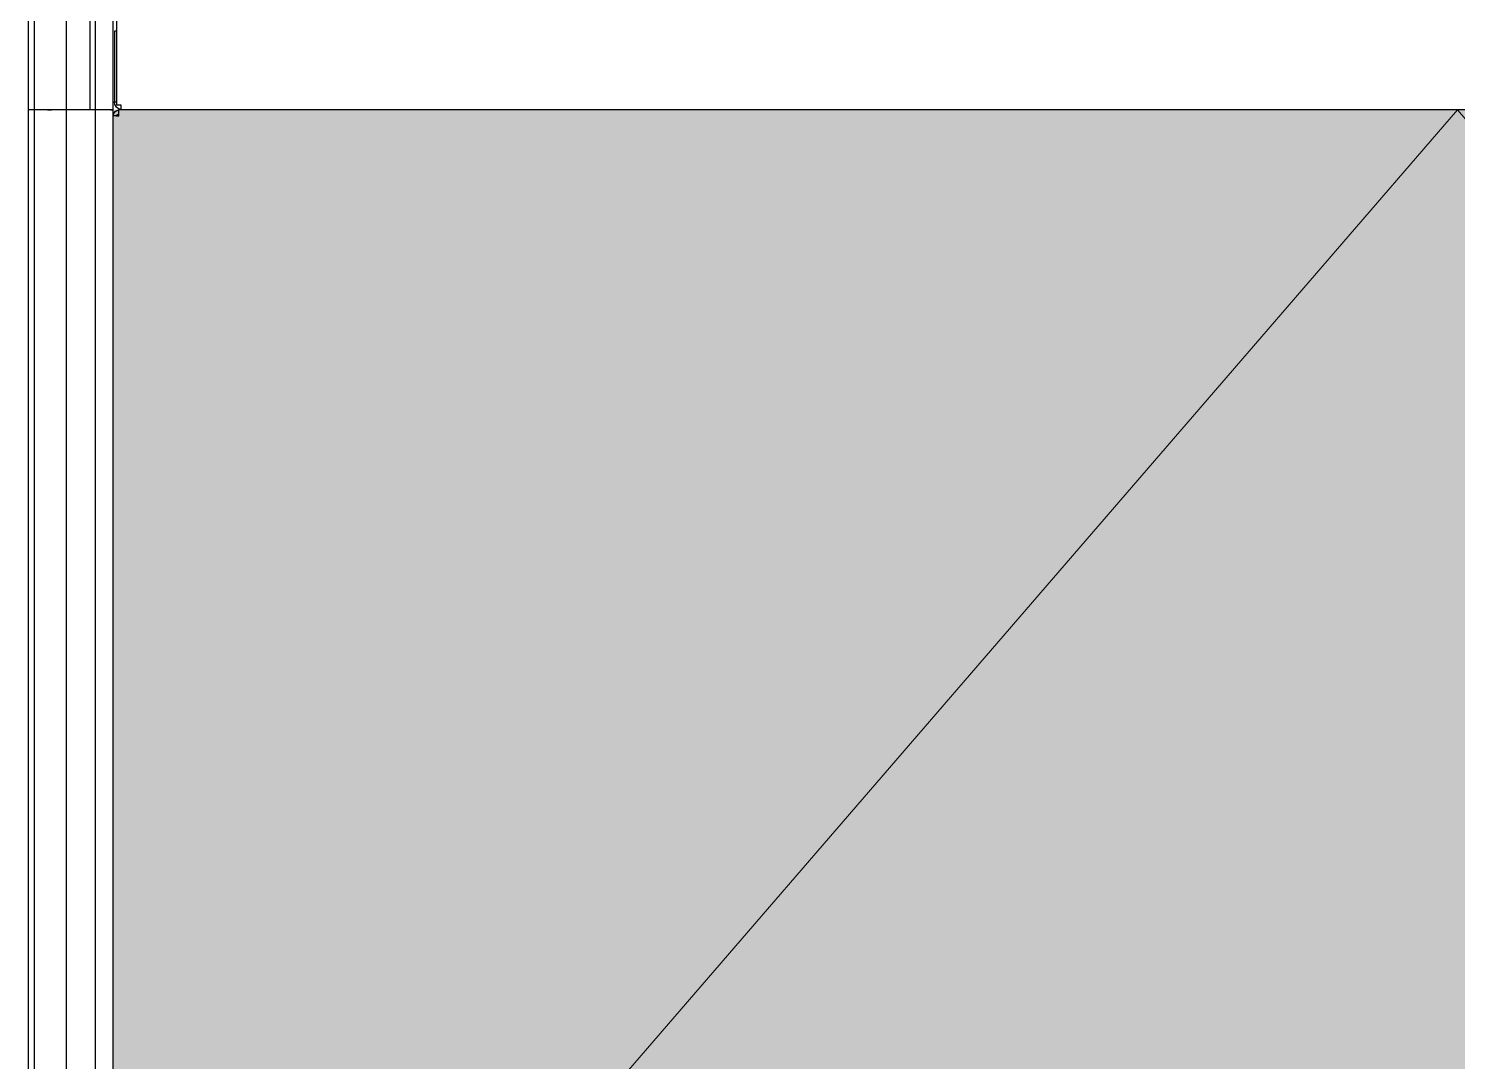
# Model space of a CAD drawing. Header units: millimetres. Extents: x 2698011 to 2856548, y 1019778 to 1210064.
# Drawn here: x 2782694 to 2783239, y 1121915 to 1122309 of the extents above; entities that cross this region are included whole.
import ezdxf

# ---------------------------------------------------------------- set-up
doc = ezdxf.new("R2010")
doc.units = ezdxf.units.MM
doc.layers.add('_ 252', color=9, linetype='Continuous', lineweight=5)
doc.layers.add('Bloques borde', color=9, linetype='Continuous')
doc.layers.add('Y_ CAJAS', color=9, linetype='Continuous')

# ---------------------------------------------------------------- blocks, each defined once
blk = doc.blocks.new('CO ALURA_  2500 tras 1120 CE ESQ - Inc')
h = blk.add_hatch(color=256)
h.dxf.hatch_style = 1
h.paths.add_polyline_path([(-0.0075062488017181, 2.27999999999997), (1.019493751198297, 2.27999999999997), (1.019493751198297, 1.685000000000002), (-0.0075062488017181, 1.685000000000002)])
at = {"layer": '_ 252'}
blk.add_lwpolyline([(1.019493751198297, 2.279999999999999), (0.5059937511982753, 1.685000000000002), (-0.0075062488017181, 2.27999999999997)], dxfattribs=at)
at = {"layer": 'Bloques borde', "linetype": 'Continuous'}
for p, q in [((-0.03976450681466299, 2.27999999999997), (-0.03976450681466299, 1.685000000000002)), ((-0.03976450681466299, 2.27999999999997), (-0.03976450681466299, 1.685000000000002)), ((-0.0375062488017193, 2.27999999999997), (-0.0375062488017193, 1.685000000000002)), ((-0.0375062488017193, 2.27999999999997), (-0.0375062488017193, 1.685000000000002)), ((-0.0252562490196908, 2.279999999999984), (-0.0252562490196908, 1.685000000000002)), ((-0.0252562490196908, 2.279999999999984), (-0.0252562490196908, 1.685000000000002)), ((-0.0142562488017291, 2.279999999999984), (-0.0142562488017291, 1.685000000000002)), ((-0.0142562488017291, 2.279999999999984), (-0.0142562488017291, 1.685000000000002)), ((-0.0075062488017181, 2.27999999999997), (-0.0075062488017181, 1.685000000000002)), ((-0.0075062488017181, 2.27999999999997), (-0.0075062488017181, 1.685000000000002)), ((-0.0075062488017181, 1.687199999999988), (-0.0063062488017351, 1.687199999999988)), ((-0.0075062488017181, 1.687199999999988), (-0.0063062488017351, 1.687199999999988)), ((-0.0075062488017181, 1.68719561914402), (-0.0063062488017351, 1.68719561914402)), ((-0.0075062488017181, 1.68719561914402), (-0.0063062488017351, 1.68719561914402)), ((-0.0063062488017351, 1.68719561914402), (-0.0063062488017351, 1.687199999999988)), ((-0.0063062488017351, 1.68719561914402), (-0.0063062488017351, 1.687199999999988)), ((-0.0053062488017304, 1.687405703177359), (-0.0053062488017304, 1.685000000000002)), ((-0.0053062488017304, 1.687405703177359), (-0.0053062488017304, 1.685000000000002)), ((-0.0397547944981227, 1.685000000000002), (-0.03976450681466299, 1.685000000000002)), ((-0.03976450681466299, 1.685000000000002), (-0.03976450681466299, 0)), ((-0.03976450681466299, 1.685000000000002), (-0.0397547944981227, 1.685000000000002)), ((-0.0397547944981227, 1.685000000000002), (-0.03976450681466299, 1.685000000000002)), ((-0.03976450681466299, 1.685000000000002), (-0.03976450681466299, 0)), ((-0.03976450681466299, 1.685000000000002), (-0.0397547944981227, 1.685000000000002)), ((-0.0375062488017193, 1.685000000000002), (-0.0397547944981227, 1.685000000000002)), ((-0.0375062488017193, 1.685000000000002), (-0.0397547944981227, 1.685000000000002)), ((-0.0375062488017193, 1.685000000000002), (-0.0397547944981227, 1.685000000000002)), ((-0.0375062488017193, 1.685000000000002), (-0.0397547944981227, 1.685000000000002)), ((-0.0375062488017193, 1.685000000000002), (-0.0375062488017193, 0)), ((-0.0326068144757983, 1.685000000000002), (-0.0375062488017193, 1.685000000000002)), ((-0.0326068144757983, 1.685000000000002), (-0.0375062488017193, 1.685000000000002)), ((-0.0375062488017193, 1.685000000000002), (-0.0375062488017193, 0)), ((-0.0326068144757983, 1.685000000000002), (-0.0375062488017193, 1.685000000000002)), ((-0.0326068144757983, 1.685000000000002), (-0.0375062488017193, 1.685000000000002)), ((-0.0326068144757983, 1.685000000000002), (-0.0310341778017289, 1.685000000000002)), ((-0.0310341778017289, 1.685000000000002), (-0.0326068144757983, 1.685000000000002)), ((-0.0326068144757983, 1.685000000000002), (-0.0310341778017289, 1.685000000000002)), ((-0.0310341778017289, 1.685000000000002), (-0.0326068144757983, 1.685000000000002)), ((-0.027256249019672, 1.685000000000002), (-0.0310341778017289, 1.685000000000002)), ((-0.027256249019672, 1.685000000000002), (-0.0310341778017289, 1.685000000000002)), ((-0.027256249019672, 1.685000000000002), (-0.0310341778017289, 1.685000000000002)), ((-0.027256249019672, 1.685000000000002), (-0.0310341778017289, 1.685000000000002)), ((-0.0252562490196908, 1.685000000000002), (-0.027256249019672, 1.685000000000002)), ((-0.0252562490196908, 1.685000000000002), (-0.027256249019672, 1.685000000000002)), ((-0.0252562490196908, 1.685000000000002), (-0.027256249019672, 1.685000000000002)), ((-0.0252562490196908, 1.685000000000002), (-0.027256249019672, 1.685000000000002)), ((-0.0252562490196908, 1.685000000000002), (-0.0252562490196624, 0)), ((-0.0142562488017291, 1.685000000000002), (-0.0252562490196908, 1.685000000000002)), ((-0.0252562490196908, 1.685000000000002), (-0.0252562490196624, 0)), ((-0.0142562488017291, 1.685000000000002), (-0.0252562490196908, 1.685000000000002)), ((-0.0142562488017291, 1.685000000000002), (-0.0163062488017261, 1.685000000000002)), ((-0.0163062488017261, 1.685000000000002), (-0.0163062488017261, 0)), ((-0.0142562488017291, 1.685000000000002), (-0.0163062488017261, 1.685000000000002)), ((-0.0163062488017261, 1.685000000000002), (-0.0163062488017261, 0)), ((-0.0122562488017195, 1.685000000000002), (-0.0142562488017291, 1.685000000000002)), ((-0.0142562488017291, 1.685000000000002), (-0.0142562488017006, 0)), ((-0.0122562488017195, 1.685000000000002), (-0.0142562488017291, 1.685000000000002)), ((-0.0122562488017195, 1.685000000000002), (-0.0142562488017291, 1.685000000000002)), ((-0.0142562488017291, 1.685000000000002), (-0.0142562488017006, 0)), ((-0.0122562488017195, 1.685000000000002), (-0.0142562488017291, 1.685000000000002)), ((-0.0085062488017229, 1.685000000000002), (-0.0122562488017195, 1.685000000000002)), ((-0.0085062488017229, 1.685000000000002), (-0.0122562488017195, 1.685000000000002)), ((-0.0085062488017229, 1.685000000000002), (-0.0122562488017195, 1.685000000000002)), ((-0.0085062488017229, 1.685000000000002), (-0.0122562488017195, 1.685000000000002)), ((-0.0085062488017229, 1.685000000000002), (-0.0075062488017181, 1.685000000000002)), ((-0.0075062488017181, 1.685000000000002), (-0.0085062488017229, 1.685000000000002)), ((-0.0085062488017229, 1.685000000000002), (-0.0075062488017181, 1.685000000000002)), ((-0.0075062488017181, 1.685000000000002), (-0.0085062488017229, 1.685000000000002)), ((-0.0075062488017181, 1.685000000000002), (-0.0075062488017181, 0)), ((-0.0075062488017181, 1.685000000000002), (-0.0075062488017181, 0)), ((-0.007006248801729999, 1.679999999999991), (-0.007006248801729999, 1.682000000000002)), ((-0.007006248801729999, 1.682000000000002), (-0.0062062488017318, 1.682000000000002)), ((-0.007006248801729999, 1.679999999999991), (-0.007006248801729999, 1.682000000000002)), ((-0.007006248801729999, 1.682000000000002), (-0.0062062488017318, 1.682000000000002)), ((-0.0062062488017318, 1.188800000000014), (-0.0062062488017318, 1.683199999999999)), ((-0.0044062488017289, 1.683199999999999), (-0.0062062488017318, 1.683199999999999)), ((-0.0062062488017318, 1.188800000000014), (-0.0062062488017318, 1.683199999999999)), ((-0.0044062488017289, 1.683199999999999), (-0.0062062488017318, 1.683199999999999)), ((1.01729375119828, 1.685000000000002), (-0.0053062488017304, 1.685000000000002)), ((1.01729375119828, 1.685000000000002), (-0.0053062488017304, 1.685000000000002)), ((-0.0044062488017289, 1.685000000000002), (-0.0044062488017289, 1.683199999999999)), ((-0.0044062488017289, 1.685000000000002), (-0.0044062488017289, 1.683199999999999)), ((-0.007006248801729999, 1.656999999999995), (-0.007006248801729999, 1.679999999999991)), ((-0.007006248801729999, 1.656999999999995), (-0.007006248801729999, 1.679999999999991)), ((-0.007006248801729999, 1.655), (-0.007006248801729999, 1.656999999999995)), ((-0.007006248801729999, 1.655), (-0.007006248801729999, 1.656999999999995)), ((-0.0062062488017318, 1.655), (-0.007006248801729999, 1.655)), ((-0.0062062488017318, 1.655), (-0.007006248801729999, 1.655))]:
    blk.add_line(p, q, dxfattribs=at)
for points in [[(-0.0053300630514741, 1.687430919465825, 0), (-0.0053300630514741, 1.687430919465825, 0), (-0.0053300630514741, 1.687430919465825, 0), (-0.0054300630514774, 1.687430919465825, 0), (-0.0054300630514774, 1.687430919465825, 0), (-0.0054300630514774, 1.687430919465825, 0), (-0.0054300630514774, 1.687430919465825, 0), (-0.0055300630514807, 1.687430919465825, 0), (-0.0055300630514807, 1.687430919465825, 0), (-0.0055300630514807, 1.687430919465825, 0), (-0.0055300630514807, 1.687430919465825, 0), (-0.0056300630514556, 1.687430919465825, 0), (-0.0056300630514556, 1.687430919465825, 0), (-0.0056300630514556, 1.687430919465825, 0), (-0.005730063051459001, 1.687430919465825, 0), (-0.005730063051459001, 1.687430919465825, 0), (-0.005730063051459001, 1.687430919465825, 0), (-0.005730063051459001, 1.687430919465825, 0), (-0.0058300630514623, 1.687430919465825, 0), (-0.0058300630514623, 1.687430919465825, 0), (-0.0058300630514623, 1.687430919465825, 0), (-0.0058300630514623, 1.687430919465825, 0), (-0.0059300630514656, 1.687430919465825, 0), (-0.0059300630514656, 1.687430919465825, 0), (-0.0059300630514656, 1.687430919465825, 0), (-0.0059300630514656, 1.687430919465825, 0), (-0.0060300630514689, 1.687430919465825, 0), (-0.0060300630514689, 1.687430919465825, 0), (-0.0060300630514689, 1.687430919465825, 0), (-0.0060300630514689, 1.687430919465825, 0), (-0.0061300630514722, 1.687430919465825, 0), (-0.0061300630514722, 1.687430919465825, 0), (-0.0061300630514722, 1.687430919465825, 0), (-0.0061300630514722, 1.687430919465825, 0), (-0.0062300630514756, 1.687430919465825, 0), (-0.0062300630514756, 1.687430919465825, 0), (-0.0062300630514756, 1.687430919465825, 0), (-0.0062300630514756, 1.687430919465825, 0), (-0.0063300630514789, 1.687430919465825, 0), (-0.0063300630514789, 1.687430919465825, 0), (-0.0063300630514789, 1.687430919465825, 0), (-0.0063300630514789, 1.687330919465821, 0), (-0.0064300630514538, 1.687330919465821, 0), (-0.0064300630514538, 1.687330919465821, 0), (-0.0064300630514538, 1.687330919465821, 0), (-0.0064300630514538, 1.687330919465821, 0), (-0.0065300630514571, 1.687330919465821, 0), (-0.0065300630514571, 1.687330919465821, 0), (-0.0065300630514571, 1.687330919465821, 0), (-0.0065300630514571, 1.687330919465821, 0), (-0.0065300630514571, 1.687330919465821, 0), (-0.0066300630514604, 1.687330919465821, 0), (-0.0066300630514604, 1.687330919465821, 0), (-0.0066300630514604, 1.687330919465821, 0), (-0.0066300630514604, 1.687330919465821, 0), (-0.0067300630514637, 1.687330919465821, 0), (-0.0067300630514637, 1.687330919465821, 0), (-0.0067300630514637, 1.687330919465821, 0), (-0.0067300630514637, 1.687330919465821, 0), (-0.0067300630514637, 1.687330919465821, 0), (-0.0068300630514671, 1.687330919465821, 0), (-0.0068300630514671, 1.687330919465821, 0), (-0.0068300630514671, 1.687330919465821, 0), (-0.0068300630514671, 1.687330919465821, 0), (-0.0068300630514671, 1.687330919465821, 0), (-0.0069300630514704, 1.687330919465821, 0), (-0.0069300630514704, 1.687330919465821, 0), (-0.0069300630514704, 1.687330919465821, 0), (-0.0069300630514704, 1.687330919465821, 0), (-0.0069300630514704, 1.687330919465821, 0), (-0.0069300630514704, 1.687330919465821, 0), (-0.0070300630514737, 1.687330919465821, 0), (-0.0070300630514737, 1.687330919465821, 0), (-0.0070300630514737, 1.687330919465821, 0), (-0.0070300630514737, 1.687330919465821, 0), (-0.0070300630514737, 1.687330919465821, 0), (-0.0070300630514737, 1.687330919465821, 0), (-0.007130063051476999, 1.687330919465821, 0), (-0.007130063051476999, 1.687330919465821, 0), (-0.007130063051476999, 1.687330919465821, 0), (-0.007130063051476999, 1.687330919465821, 0), (-0.007130063051476999, 1.687330919465821, 0), (-0.007130063051476999, 1.687330919465821, 0), (-0.007130063051476999, 1.687330919465821, 0), (-0.0072300630514519, 1.687330919465821, 0), (-0.0072300630514519, 1.687330919465821, 0), (-0.0072300630514519, 1.687330919465821, 0), (-0.0072300630514519, 1.687330919465821, 0), (-0.0072300630514519, 1.687330919465821, 0), (-0.0072300630514519, 1.687330919465821, 0), (-0.0072300630514519, 1.687330919465821, 0), (-0.0073300630514552, 1.687330919465821, 0), (-0.0073300630514552, 1.687330919465821, 0), (-0.0073300630514552, 1.687330919465821, 0), (-0.0073300630514552, 1.687330919465821, 0), (-0.0073300630514552, 1.687330919465821, 0), (-0.0073300630514552, 1.68723091946583, 0), (-0.0073300630514552, 1.68723091946583, 0), (-0.0073300630514552, 1.68723091946583, 0), (-0.0073300630514552, 1.68723091946583, 0), (-0.0073300630514552, 1.68723091946583, 0), (-0.0074300630514585, 1.68723091946583, 0), (-0.0074300630514585, 1.68723091946583, 0), (-0.0074300630514585, 1.68723091946583, 0), (-0.0074300630514585, 1.68723091946583, 0), (-0.0074300630514585, 1.68723091946583, 0), (-0.0074300630514585, 1.68723091946583, 0), (-0.0074300630514585, 1.68723091946583, 0), (-0.0074300630514585, 1.68723091946583, 0), (-0.0074300630514585, 1.68723091946583, 0), (-0.0074300630514585, 1.68723091946583, 0), (-0.0074300630514585, 1.68723091946583, 0), (-0.0074300630514585, 1.68723091946583, 0), (-0.0074300630514585, 1.68723091946583, 0), (-0.0074300630514585, 1.68723091946583, 0), (-0.0074300630514585, 1.68723091946583, 0), (-0.0075300630514619, 1.68723091946583, 0), (-0.0075300630514619, 1.68723091946583, 0), (-0.0075300630514619, 1.68723091946583, 0), (-0.0075300630514619, 1.68723091946583, 0), (-0.0075300630514619, 1.68723091946583, 0), (-0.0075300630514619, 1.68723091946583, 0), (-0.0075300630514619, 1.68723091946583, 0), (-0.0075300630514619, 1.68723091946583, 0), (-0.0075300630514619, 1.68723091946583, 0), (-0.0075300630514619, 1.68723091946583, 0), (-0.0075300630514619, 1.68723091946583, 0), (-0.0075300630514619, 1.68723091946583, 0), (-0.0075300630514619, 1.68723091946583, 0)], [(-0.0053300630514741, 1.687430919465825, 0), (-0.0053300630514741, 1.687430919465825, 0), (-0.0053300630514741, 1.687430919465825, 0), (-0.0054300630514774, 1.687430919465825, 0), (-0.0054300630514774, 1.687430919465825, 0), (-0.0054300630514774, 1.687430919465825, 0), (-0.0054300630514774, 1.687430919465825, 0), (-0.0055300630514807, 1.687430919465825, 0), (-0.0055300630514807, 1.687430919465825, 0), (-0.0055300630514807, 1.687430919465825, 0), (-0.0055300630514807, 1.687430919465825, 0), (-0.0056300630514556, 1.687430919465825, 0), (-0.0056300630514556, 1.687430919465825, 0), (-0.0056300630514556, 1.687430919465825, 0), (-0.005730063051459001, 1.687430919465825, 0), (-0.005730063051459001, 1.687430919465825, 0), (-0.005730063051459001, 1.687430919465825, 0), (-0.005730063051459001, 1.687430919465825, 0), (-0.0058300630514623, 1.687430919465825, 0), (-0.0058300630514623, 1.687430919465825, 0), (-0.0058300630514623, 1.687430919465825, 0), (-0.0058300630514623, 1.687430919465825, 0), (-0.0059300630514656, 1.687430919465825, 0), (-0.0059300630514656, 1.687430919465825, 0), (-0.0059300630514656, 1.687430919465825, 0), (-0.0059300630514656, 1.687430919465825, 0), (-0.0060300630514689, 1.687430919465825, 0), (-0.0060300630514689, 1.687430919465825, 0), (-0.0060300630514689, 1.687430919465825, 0), (-0.0060300630514689, 1.687430919465825, 0), (-0.0061300630514722, 1.687430919465825, 0), (-0.0061300630514722, 1.687430919465825, 0), (-0.0061300630514722, 1.687430919465825, 0), (-0.0061300630514722, 1.687430919465825, 0), (-0.0062300630514756, 1.687430919465825, 0), (-0.0062300630514756, 1.687430919465825, 0), (-0.0062300630514756, 1.687430919465825, 0), (-0.0062300630514756, 1.687430919465825, 0), (-0.0063300630514789, 1.687430919465825, 0), (-0.0063300630514789, 1.687430919465825, 0), (-0.0063300630514789, 1.687430919465825, 0), (-0.0063300630514789, 1.687330919465821, 0), (-0.0064300630514538, 1.687330919465821, 0), (-0.0064300630514538, 1.687330919465821, 0), (-0.0064300630514538, 1.687330919465821, 0), (-0.0064300630514538, 1.687330919465821, 0), (-0.0065300630514571, 1.687330919465821, 0), (-0.0065300630514571, 1.687330919465821, 0), (-0.0065300630514571, 1.687330919465821, 0), (-0.0065300630514571, 1.687330919465821, 0), (-0.0065300630514571, 1.687330919465821, 0), (-0.0066300630514604, 1.687330919465821, 0), (-0.0066300630514604, 1.687330919465821, 0), (-0.0066300630514604, 1.687330919465821, 0), (-0.0066300630514604, 1.687330919465821, 0), (-0.0067300630514637, 1.687330919465821, 0), (-0.0067300630514637, 1.687330919465821, 0), (-0.0067300630514637, 1.687330919465821, 0), (-0.0067300630514637, 1.687330919465821, 0), (-0.0067300630514637, 1.687330919465821, 0), (-0.0068300630514671, 1.687330919465821, 0), (-0.0068300630514671, 1.687330919465821, 0), (-0.0068300630514671, 1.687330919465821, 0), (-0.0068300630514671, 1.687330919465821, 0), (-0.0068300630514671, 1.687330919465821, 0), (-0.0069300630514704, 1.687330919465821, 0), (-0.0069300630514704, 1.687330919465821, 0), (-0.0069300630514704, 1.687330919465821, 0), (-0.0069300630514704, 1.687330919465821, 0), (-0.0069300630514704, 1.687330919465821, 0), (-0.0069300630514704, 1.687330919465821, 0), (-0.0070300630514737, 1.687330919465821, 0), (-0.0070300630514737, 1.687330919465821, 0), (-0.0070300630514737, 1.687330919465821, 0), (-0.0070300630514737, 1.687330919465821, 0), (-0.0070300630514737, 1.687330919465821, 0), (-0.0070300630514737, 1.687330919465821, 0), (-0.007130063051476999, 1.687330919465821, 0), (-0.007130063051476999, 1.687330919465821, 0), (-0.007130063051476999, 1.687330919465821, 0), (-0.007130063051476999, 1.687330919465821, 0), (-0.007130063051476999, 1.687330919465821, 0), (-0.007130063051476999, 1.687330919465821, 0), (-0.007130063051476999, 1.687330919465821, 0), (-0.0072300630514519, 1.687330919465821, 0), (-0.0072300630514519, 1.687330919465821, 0), (-0.0072300630514519, 1.687330919465821, 0), (-0.0072300630514519, 1.687330919465821, 0), (-0.0072300630514519, 1.687330919465821, 0), (-0.0072300630514519, 1.687330919465821, 0), (-0.0072300630514519, 1.687330919465821, 0), (-0.0073300630514552, 1.687330919465821, 0), (-0.0073300630514552, 1.687330919465821, 0), (-0.0073300630514552, 1.687330919465821, 0), (-0.0073300630514552, 1.687330919465821, 0), (-0.0073300630514552, 1.687330919465821, 0), (-0.0073300630514552, 1.68723091946583, 0), (-0.0073300630514552, 1.68723091946583, 0), (-0.0073300630514552, 1.68723091946583, 0), (-0.0073300630514552, 1.68723091946583, 0), (-0.0073300630514552, 1.68723091946583, 0), (-0.0074300630514585, 1.68723091946583, 0), (-0.0074300630514585, 1.68723091946583, 0), (-0.0074300630514585, 1.68723091946583, 0), (-0.0074300630514585, 1.68723091946583, 0), (-0.0074300630514585, 1.68723091946583, 0), (-0.0074300630514585, 1.68723091946583, 0), (-0.0074300630514585, 1.68723091946583, 0), (-0.0074300630514585, 1.68723091946583, 0), (-0.0074300630514585, 1.68723091946583, 0), (-0.0074300630514585, 1.68723091946583, 0), (-0.0074300630514585, 1.68723091946583, 0), (-0.0074300630514585, 1.68723091946583, 0), (-0.0074300630514585, 1.68723091946583, 0), (-0.0074300630514585, 1.68723091946583, 0), (-0.0074300630514585, 1.68723091946583, 0), (-0.0075300630514619, 1.68723091946583, 0), (-0.0075300630514619, 1.68723091946583, 0), (-0.0075300630514619, 1.68723091946583, 0), (-0.0075300630514619, 1.68723091946583, 0), (-0.0075300630514619, 1.68723091946583, 0), (-0.0075300630514619, 1.68723091946583, 0), (-0.0075300630514619, 1.68723091946583, 0), (-0.0075300630514619, 1.68723091946583, 0), (-0.0075300630514619, 1.68723091946583, 0), (-0.0075300630514619, 1.68723091946583, 0), (-0.0075300630514619, 1.68723091946583, 0), (-0.0075300630514619, 1.68723091946583, 0), (-0.0075300630514619, 1.68723091946583, 0)], [(-0.0053300630514741, 1.687330919465821, 0), (-0.0053300630514741, 1.687330919465821, 0), (-0.0053300630514741, 1.687330919465821, 0), (-0.0053300630514741, 1.687330919465821, 0), (-0.0053300630514741, 1.687330919465821, 0), (-0.0053300630514741, 1.687330919465821, 0), (-0.0053300630514741, 1.687330919465821, 0), (-0.0054300630514774, 1.687330919465821, 0), (-0.0054300630514774, 1.687330919465821, 0), (-0.0054300630514774, 1.687330919465821, 0), (-0.0054300630514774, 1.687330919465821, 0), (-0.0054300630514774, 1.687330919465821, 0), (-0.0054300630514774, 1.687330919465821, 0), (-0.0054300630514774, 1.687330919465821, 0), (-0.0054300630514774, 1.687330919465821, 0), (-0.0055300630514807, 1.687330919465821, 0), (-0.0055300630514807, 1.687330919465821, 0), (-0.0055300630514807, 1.687330919465821, 0), (-0.0055300630514807, 1.687330919465821, 0), (-0.0055300630514807, 1.687330919465821, 0), (-0.0055300630514807, 1.687330919465821, 0), (-0.0055300630514807, 1.687330919465821, 0), (-0.0055300630514807, 1.687330919465821, 0), (-0.0056300630514556, 1.687330919465821, 0), (-0.0056300630514556, 1.687330919465821, 0), (-0.0056300630514556, 1.687330919465821, 0), (-0.0056300630514556, 1.687330919465821, 0), (-0.0056300630514556, 1.687330919465821, 0), (-0.0056300630514556, 1.687330919465821, 0), (-0.0056300630514556, 1.687330919465821, 0), (-0.0056300630514556, 1.687330919465821, 0), (-0.0056300630514556, 1.687330919465821, 0), (-0.005730063051459001, 1.687330919465821, 0), (-0.005730063051459001, 1.687330919465821, 0), (-0.005730063051459001, 1.687330919465821, 0), (-0.005730063051459001, 1.687330919465821, 0), (-0.005730063051459001, 1.687330919465821, 0), (-0.005730063051459001, 1.687330919465821, 0), (-0.005730063051459001, 1.687330919465821, 0), (-0.005730063051459001, 1.687330919465821, 0), (-0.005730063051459001, 1.687330919465821, 0), (-0.0058300630514623, 1.687330919465821, 0), (-0.0058300630514623, 1.687330919465821, 0), (-0.0058300630514623, 1.68723091946583, 0), (-0.0058300630514623, 1.68723091946583, 0), (-0.0058300630514623, 1.68723091946583, 0), (-0.0058300630514623, 1.68723091946583, 0), (-0.0058300630514623, 1.68723091946583, 0), (-0.0058300630514623, 1.68723091946583, 0), (-0.0058300630514623, 1.68723091946583, 0), (-0.0059300630514656, 1.68723091946583, 0), (-0.0059300630514656, 1.68723091946583, 0), (-0.0059300630514656, 1.68723091946583, 0), (-0.0059300630514656, 1.68723091946583, 0), (-0.0059300630514656, 1.68723091946583, 0), (-0.0059300630514656, 1.68723091946583, 0), (-0.0059300630514656, 1.68723091946583, 0), (-0.0059300630514656, 1.68723091946583, 0), (-0.0059300630514656, 1.68723091946583, 0), (-0.0059300630514656, 1.68723091946583, 0), (-0.0059300630514656, 1.68723091946583, 0), (-0.0060300630514689, 1.68723091946583, 0), (-0.0060300630514689, 1.68723091946583, 0), (-0.0060300630514689, 1.68723091946583, 0), (-0.0060300630514689, 1.68723091946583, 0), (-0.0060300630514689, 1.68723091946583, 0), (-0.0060300630514689, 1.68723091946583, 0), (-0.0060300630514689, 1.68723091946583, 0), (-0.0060300630514689, 1.68723091946583, 0), (-0.0060300630514689, 1.68723091946583, 0), (-0.0060300630514689, 1.68723091946583, 0), (-0.0060300630514689, 1.68723091946583, 0), (-0.0060300630514689, 1.68723091946583, 0), (-0.0061300630514722, 1.68723091946583, 0), (-0.0061300630514722, 1.68723091946583, 0), (-0.0061300630514722, 1.68723091946583, 0), (-0.0061300630514722, 1.68723091946583, 0), (-0.0061300630514722, 1.68723091946583, 0), (-0.0061300630514722, 1.68723091946583, 0), (-0.0061300630514722, 1.68723091946583, 0), (-0.0061300630514722, 1.68723091946583, 0), (-0.0061300630514722, 1.68723091946583, 0), (-0.0061300630514722, 1.68723091946583, 0), (-0.0061300630514722, 1.68723091946583, 0), (-0.0061300630514722, 1.68723091946583, 0), (-0.0061300630514722, 1.68723091946583, 0), (-0.0061300630514722, 1.68723091946583, 0), (-0.0062300630514756, 1.68723091946583, 0), (-0.0062300630514756, 1.68723091946583, 0), (-0.0062300630514756, 1.68723091946583, 0), (-0.0062300630514756, 1.68723091946583, 0), (-0.0062300630514756, 1.68723091946583, 0), (-0.0062300630514756, 1.68723091946583, 0), (-0.0062300630514756, 1.68723091946583, 0), (-0.0062300630514756, 1.68723091946583, 0), (-0.0062300630514756, 1.68723091946583, 0), (-0.0062300630514756, 1.68723091946583, 0), (-0.0062300630514756, 1.68723091946583, 0), (-0.0062300630514756, 1.68723091946583, 0), (-0.0062300630514756, 1.68723091946583, 0), (-0.0062300630514756, 1.68723091946583, 0), (-0.0062300630514756, 1.68723091946583, 0), (-0.0062300630514756, 1.68723091946583, 0), (-0.0062300630514756, 1.68723091946583, 0), (-0.0062300630514756, 1.68723091946583, 0), (-0.0062300630514756, 1.68723091946583, 0), (-0.0062300630514756, 1.68723091946583, 0), (-0.0062300630514756, 1.68723091946583, 0), (-0.0062300630514756, 1.68723091946583, 0), (-0.0062300630514756, 1.68723091946583, 0), (-0.0063300630514789, 1.68723091946583, 0), (-0.0063300630514789, 1.68723091946583, 0), (-0.0063300630514789, 1.68723091946583, 0), (-0.0063300630514789, 1.68723091946583, 0), (-0.0063300630514789, 1.68723091946583, 0), (-0.0063300630514789, 1.68723091946583, 0), (-0.0063300630514789, 1.68723091946583, 0), (-0.0063300630514789, 1.68723091946583, 0), (-0.0063300630514789, 1.68723091946583, 0), (-0.0063300630514789, 1.68723091946583, 0), (-0.0063300630514789, 1.68723091946583, 0), (-0.0063300630514789, 1.68723091946583, 0), (-0.0063300630514789, 1.68723091946583, 0), (-0.0063300630514789, 1.68723091946583, 0), (-0.0063300630514789, 1.68723091946583, 0), (-0.0063300630514789, 1.68723091946583, 0), (-0.0063300630514789, 1.68723091946583, 0), (-0.0063300630514789, 1.68723091946583, 0), (-0.0063300630514789, 1.68723091946583, 0)], [(-0.0053300630514741, 1.687330919465821, 0), (-0.0053300630514741, 1.687330919465821, 0), (-0.0053300630514741, 1.687330919465821, 0), (-0.0053300630514741, 1.687330919465821, 0), (-0.0053300630514741, 1.687330919465821, 0), (-0.0053300630514741, 1.687330919465821, 0), (-0.0053300630514741, 1.687330919465821, 0), (-0.0054300630514774, 1.687330919465821, 0), (-0.0054300630514774, 1.687330919465821, 0), (-0.0054300630514774, 1.687330919465821, 0), (-0.0054300630514774, 1.687330919465821, 0), (-0.0054300630514774, 1.687330919465821, 0), (-0.0054300630514774, 1.687330919465821, 0), (-0.0054300630514774, 1.687330919465821, 0), (-0.0054300630514774, 1.687330919465821, 0), (-0.0055300630514807, 1.687330919465821, 0), (-0.0055300630514807, 1.687330919465821, 0), (-0.0055300630514807, 1.687330919465821, 0), (-0.0055300630514807, 1.687330919465821, 0), (-0.0055300630514807, 1.687330919465821, 0), (-0.0055300630514807, 1.687330919465821, 0), (-0.0055300630514807, 1.687330919465821, 0), (-0.0055300630514807, 1.687330919465821, 0), (-0.0056300630514556, 1.687330919465821, 0), (-0.0056300630514556, 1.687330919465821, 0), (-0.0056300630514556, 1.687330919465821, 0), (-0.0056300630514556, 1.687330919465821, 0), (-0.0056300630514556, 1.687330919465821, 0), (-0.0056300630514556, 1.687330919465821, 0), (-0.0056300630514556, 1.687330919465821, 0), (-0.0056300630514556, 1.687330919465821, 0), (-0.0056300630514556, 1.687330919465821, 0), (-0.005730063051459001, 1.687330919465821, 0), (-0.005730063051459001, 1.687330919465821, 0), (-0.005730063051459001, 1.687330919465821, 0), (-0.005730063051459001, 1.687330919465821, 0), (-0.005730063051459001, 1.687330919465821, 0), (-0.005730063051459001, 1.687330919465821, 0), (-0.005730063051459001, 1.687330919465821, 0), (-0.005730063051459001, 1.687330919465821, 0), (-0.005730063051459001, 1.687330919465821, 0), (-0.0058300630514623, 1.687330919465821, 0), (-0.0058300630514623, 1.687330919465821, 0), (-0.0058300630514623, 1.68723091946583, 0), (-0.0058300630514623, 1.68723091946583, 0), (-0.0058300630514623, 1.68723091946583, 0), (-0.0058300630514623, 1.68723091946583, 0), (-0.0058300630514623, 1.68723091946583, 0), (-0.0058300630514623, 1.68723091946583, 0), (-0.0058300630514623, 1.68723091946583, 0), (-0.0059300630514656, 1.68723091946583, 0), (-0.0059300630514656, 1.68723091946583, 0), (-0.0059300630514656, 1.68723091946583, 0), (-0.0059300630514656, 1.68723091946583, 0), (-0.0059300630514656, 1.68723091946583, 0), (-0.0059300630514656, 1.68723091946583, 0), (-0.0059300630514656, 1.68723091946583, 0), (-0.0059300630514656, 1.68723091946583, 0), (-0.0059300630514656, 1.68723091946583, 0), (-0.0059300630514656, 1.68723091946583, 0), (-0.0059300630514656, 1.68723091946583, 0), (-0.0060300630514689, 1.68723091946583, 0), (-0.0060300630514689, 1.68723091946583, 0), (-0.0060300630514689, 1.68723091946583, 0), (-0.0060300630514689, 1.68723091946583, 0), (-0.0060300630514689, 1.68723091946583, 0), (-0.0060300630514689, 1.68723091946583, 0), (-0.0060300630514689, 1.68723091946583, 0), (-0.0060300630514689, 1.68723091946583, 0), (-0.0060300630514689, 1.68723091946583, 0), (-0.0060300630514689, 1.68723091946583, 0), (-0.0060300630514689, 1.68723091946583, 0), (-0.0060300630514689, 1.68723091946583, 0), (-0.0061300630514722, 1.68723091946583, 0), (-0.0061300630514722, 1.68723091946583, 0), (-0.0061300630514722, 1.68723091946583, 0), (-0.0061300630514722, 1.68723091946583, 0), (-0.0061300630514722, 1.68723091946583, 0), (-0.0061300630514722, 1.68723091946583, 0), (-0.0061300630514722, 1.68723091946583, 0), (-0.0061300630514722, 1.68723091946583, 0), (-0.0061300630514722, 1.68723091946583, 0), (-0.0061300630514722, 1.68723091946583, 0), (-0.0061300630514722, 1.68723091946583, 0), (-0.0061300630514722, 1.68723091946583, 0), (-0.0061300630514722, 1.68723091946583, 0), (-0.0061300630514722, 1.68723091946583, 0), (-0.0062300630514756, 1.68723091946583, 0), (-0.0062300630514756, 1.68723091946583, 0), (-0.0062300630514756, 1.68723091946583, 0), (-0.0062300630514756, 1.68723091946583, 0), (-0.0062300630514756, 1.68723091946583, 0), (-0.0062300630514756, 1.68723091946583, 0), (-0.0062300630514756, 1.68723091946583, 0), (-0.0062300630514756, 1.68723091946583, 0), (-0.0062300630514756, 1.68723091946583, 0), (-0.0062300630514756, 1.68723091946583, 0), (-0.0062300630514756, 1.68723091946583, 0), (-0.0062300630514756, 1.68723091946583, 0), (-0.0062300630514756, 1.68723091946583, 0), (-0.0062300630514756, 1.68723091946583, 0), (-0.0062300630514756, 1.68723091946583, 0), (-0.0062300630514756, 1.68723091946583, 0), (-0.0062300630514756, 1.68723091946583, 0), (-0.0062300630514756, 1.68723091946583, 0), (-0.0062300630514756, 1.68723091946583, 0), (-0.0062300630514756, 1.68723091946583, 0), (-0.0062300630514756, 1.68723091946583, 0), (-0.0062300630514756, 1.68723091946583, 0), (-0.0062300630514756, 1.68723091946583, 0), (-0.0063300630514789, 1.68723091946583, 0), (-0.0063300630514789, 1.68723091946583, 0), (-0.0063300630514789, 1.68723091946583, 0), (-0.0063300630514789, 1.68723091946583, 0), (-0.0063300630514789, 1.68723091946583, 0), (-0.0063300630514789, 1.68723091946583, 0), (-0.0063300630514789, 1.68723091946583, 0), (-0.0063300630514789, 1.68723091946583, 0), (-0.0063300630514789, 1.68723091946583, 0), (-0.0063300630514789, 1.68723091946583, 0), (-0.0063300630514789, 1.68723091946583, 0), (-0.0063300630514789, 1.68723091946583, 0), (-0.0063300630514789, 1.68723091946583, 0), (-0.0063300630514789, 1.68723091946583, 0), (-0.0063300630514789, 1.68723091946583, 0), (-0.0063300630514789, 1.68723091946583, 0), (-0.0063300630514789, 1.68723091946583, 0), (-0.0063300630514789, 1.68723091946583, 0), (-0.0063300630514789, 1.68723091946583, 0)]]:
    blk.add_polyline3d(points, dxfattribs=at)
for centre, radius, start, end in [((-0.0050062488017204, 1.6875), 0.0024999999999999, 186.9932460414521, 263.1078974201187), ((-0.0050062488017204, 1.6875), 0.0024999999999999, 186.9932460414521, 263.1078974201187), ((-0.0050062488017204, 1.6875), 0.001, 193.346626724719, 252.5423968755979), ((-0.0050062488017204, 1.6875), 0.001, 193.346626724719, 252.5423968755979), ((-0.0040062488017156, 1.682000000000002), 0.003, 97.66225566107289, 180), ((-0.0040062488017156, 1.682000000000002), 0.003, 97.66225566107289, 180)]:
    blk.add_arc(centre, radius, start, end, dxfattribs=at)

msp = doc.modelspace()

# ---------------------------------------------------------------- block references
at = {"layer": 'Y_ CAJAS', "xscale": -1000, "yscale": 1000, "zscale": 1000, "rotation": 179.9977225467084}
msp.add_blockref('CO ALURA_  2500 tras 1120 CE ESQ - Inc', (2782733.522825208, 1123963.273241265, -0.3880036102033024), dxfattribs=at)

doc.saveas('drawing.dxf')
